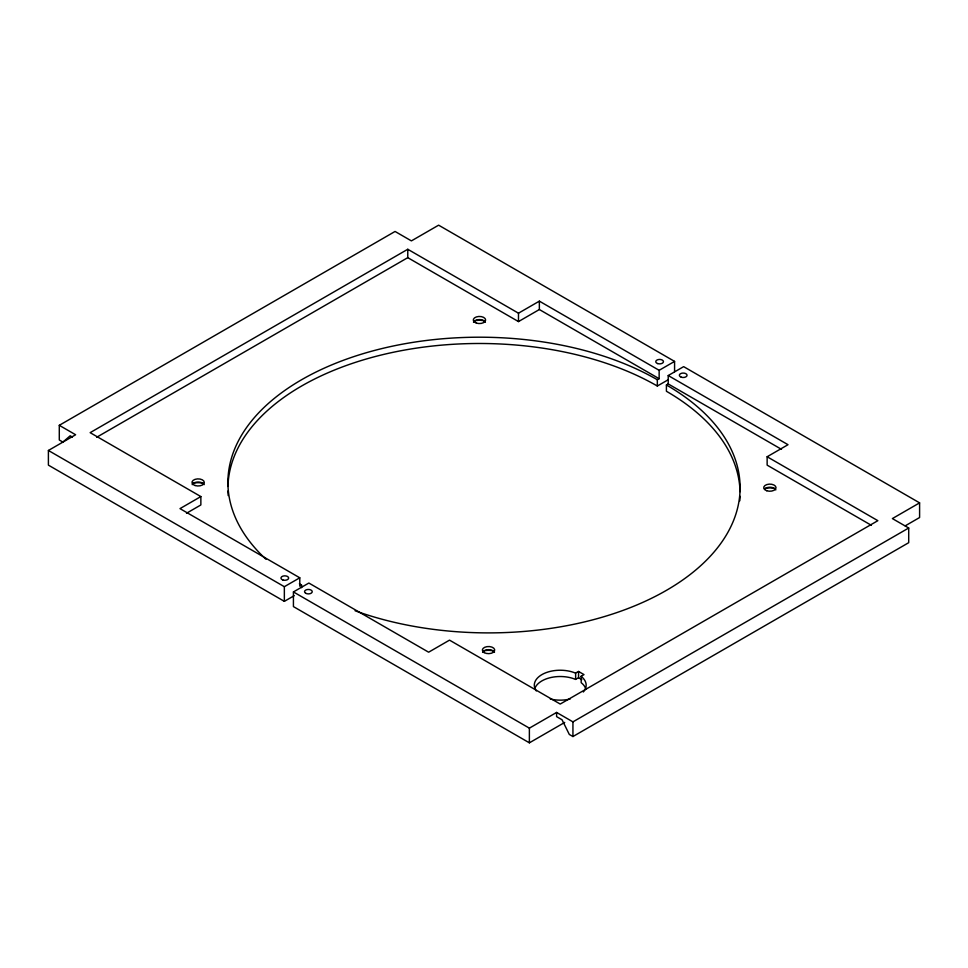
<?xml version="1.0" encoding="UTF-8"?>
<svg xmlns="http://www.w3.org/2000/svg" width="968" height="968" viewBox="0 0 968 968"><rect width="100%" height="100%" fill="white"/><g stroke="black" fill="none" stroke-linecap="round" stroke-linejoin="round"><path stroke-width="1.45" d="M299.366 583.825A251.547 145.224 0 0 0 301.592 585.12L299.777 586.184L299.777 577.799L179.987 508.624L200.86 496.572L200.86 504.957L186.509 513.246M72.358 437.052L70.18 435.794L62.92 442.086L59.29 439.992L59.29 425.315L395.065 231.461L411.4 240.887L438.625 225.169L674.575 361.403L674.575 371.664M294.199 595.671L284.35 601.358L48.4 465.136L48.4 450.471L75.625 434.753L59.29 425.315M674.575 361.403L659.148 370.308L539.357 301.145L518.485 313.196L407.77 249.272L90.145 432.66L200.86 496.572M96.679 437.258L407.77 257.657L518.485 321.582L539.357 309.53L659.148 378.694L659.148 370.308M48.4 450.471L284.35 586.693L299.777 577.799M266.018 559.286A251.547 145.224 0 0 1 322.961 368.735A251.547 145.224 0 0 1 657.332 379.734L659.148 378.694M781.503 449.334L668.222 383.933L668.222 375.548L683.65 366.642L919.6 502.864L919.6 517.529L905.201 525.854M564.731 722.418L529.375 742.831L293.425 606.597L293.425 591.932L308.852 583.038L428.63 652.202L449.515 640.138L560.23 704.051L877.855 520.675L767.14 456.751L767.14 465.136L871.345 525.297M227.952 486.432A251.547 145.224 0 0 1 385.034 354.106A251.547 145.224 0 0 1 657.332 386.026L668.416 379.625M740.048 491.671A251.547 145.224 0 0 0 666.408 391.266L666.408 384.974L668.222 383.933M767.14 456.751L788.012 444.699L668.222 375.548M536.284 690.922A25.93 14.968 0 0 1 544.185 673.438A25.93 14.968 0 0 1 575.464 673.087L578.561 671.465L584.006 674.611L581.078 676.305L581.199 682.682A25.93 14.968 0 0 1 585.834 689.143M534.626 689.143A25.93 14.968 0 0 1 575.464 679.367L578.561 677.757L581.828 679.645M293.425 591.932L529.375 728.154L556.6 712.436L572.935 721.874L908.71 528.008L908.71 542.685L572.935 736.539L569.305 734.446L562.045 719.769L556.6 716.635L556.6 712.436M919.6 502.864L892.375 518.582L908.71 528.008M581.078 676.305L581.199 676.39A25.93 14.968 0 0 1 583.329 691.987M657.332 379.734L657.332 386.026M578.561 671.465L578.561 677.757M575.633 673.159L575.633 679.451M572.935 721.874L572.935 736.539M539.357 301.145L539.357 309.53M529.375 728.154L529.375 742.831M518.485 313.196L518.485 321.582M407.77 249.272L407.77 257.657M301.592 585.12L301.592 587.636M284.35 586.693L284.35 601.358M228.194 495.555A251.547 145.224 0 0 1 227.952 490.994M192.898 483.48A10.466 6.05 0 0 1 203.377 483.48M474.223 321.061A10.466 6.05 0 0 1 484.702 321.061M473.509 322.235A6.159 3.557 0 0 1 479.462 319.597A6.159 3.557 0 0 1 485.416 322.235M192.184 484.653A6.159 3.557 0 0 1 198.137 482.016A6.159 3.557 0 0 1 204.091 484.653M740.048 496.233A251.547 145.224 0 0 1 739.806 500.795M666.408 384.974A251.547 145.224 0 0 1 685.344 578.114A251.547 145.224 0 0 1 355.087 610.772M764.526 489.034A6.159 3.557 0 0 1 770.661 487.279A6.159 3.557 0 0 1 775.816 489.893M764.623 488.719A10.466 6.05 0 0 1 775.102 488.719M570.152 699.017A25.93 14.968 0 0 1 550.308 699.017M482.584 652.311A6.159 3.557 0 0 1 488.537 649.673A6.159 3.557 0 0 1 494.491 652.311M483.298 651.137A10.466 6.05 0 0 1 493.777 651.137M476.377 323.082A6.159 3.557 0 0 0 485.621 320.009A6.159 3.557 0 0 0 476.377 316.923A6.159 3.557 0 0 0 476.377 323.082M195.052 485.512A6.159 3.557 0 0 0 204.296 482.427A6.159 3.557 0 0 0 195.052 479.354A6.159 3.557 0 0 0 195.052 485.512M657.671 363.581A3.848 2.226 0 0 0 663.455 361.657A3.848 2.226 0 0 0 657.671 359.733A3.848 2.226 0 0 0 657.671 363.581M282.874 579.977A3.848 2.226 0 0 0 288.646 578.053A3.848 2.226 0 0 0 282.874 576.129A3.848 2.226 0 0 0 282.874 579.977M766.777 490.752A6.159 3.557 0 0 0 776.021 487.666A6.159 3.557 0 0 0 766.777 484.593A6.159 3.557 0 0 0 766.777 490.752M681.266 377.205A3.848 2.226 0 0 0 687.05 375.281A3.848 2.226 0 0 0 681.266 373.358A3.848 2.226 0 0 0 681.266 377.205M305.67 593.251A3.848 2.226 0 0 0 312.107 592.247A3.848 2.226 0 0 0 307.401 589.524A3.848 2.226 0 0 0 305.67 593.251M484.181 652.601A6.159 3.557 0 0 0 494.491 651.004A6.159 3.557 0 0 0 486.94 646.648A6.159 3.557 0 0 0 484.181 652.601"/></g></svg>
